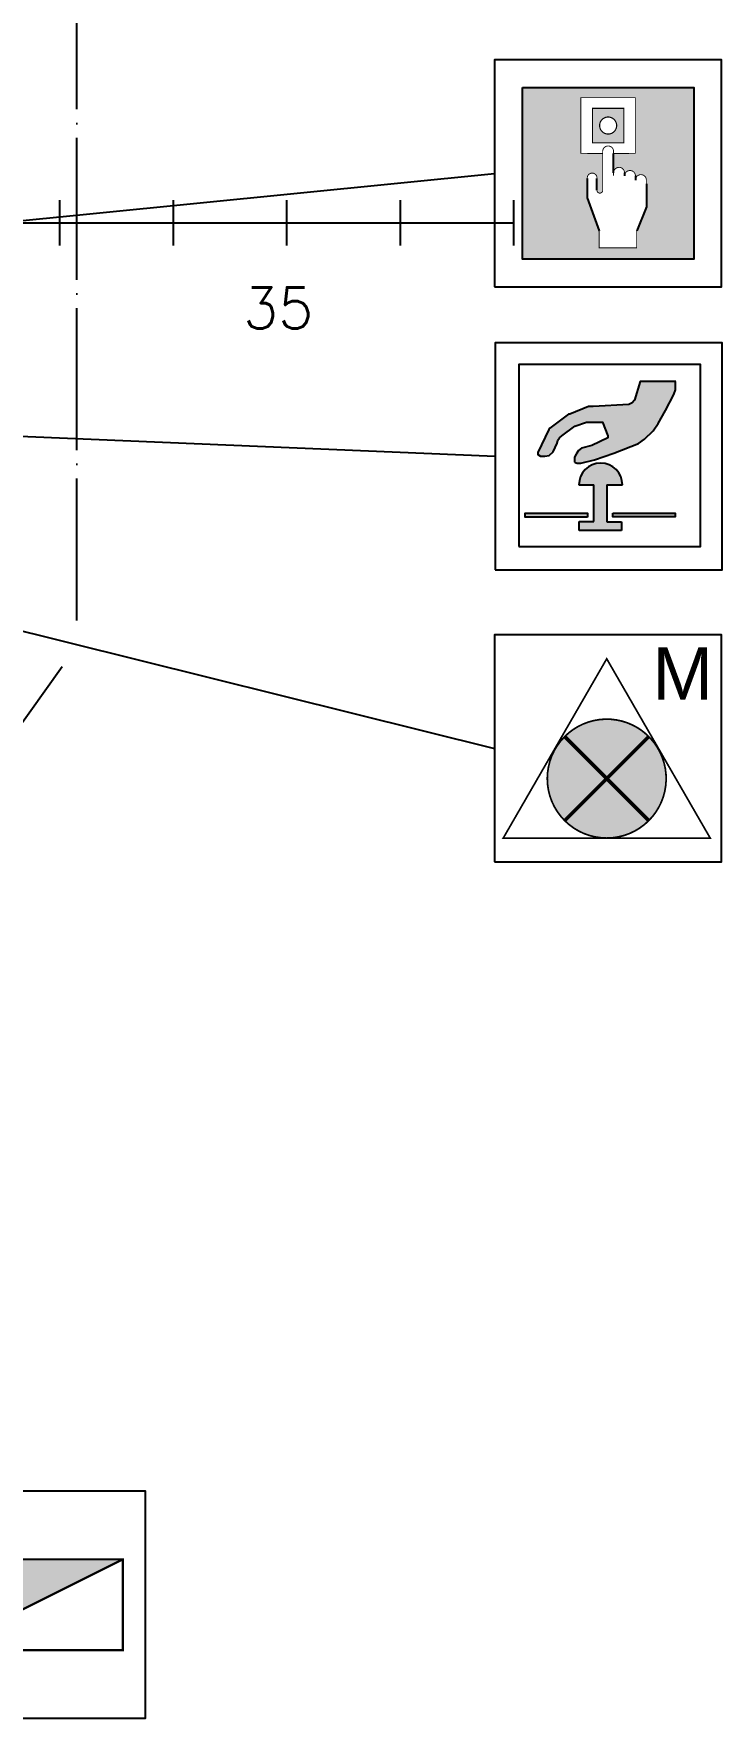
# Model space of a CAD drawing. Header units: millimetres. Extents: x 1084702 to 1166801, y 36632 to 124519.
# Drawn here: x 1113777 to 1116811, y 87658 to 95076 of the extents above; entities that cross this region are included whole.
import ezdxf

# ---------------------------------------------------------------- set-up
doc = ezdxf.new("R2010")
doc.units = ezdxf.units.MM
doc.header["$LTSCALE"] = 250
doc.linetypes.add('CENTER', pattern=[3, 2.5, -0.25, 0, -0.25])
doc.layers.get('0').update_dxf_attribs({"color": 255})
for name, color, linetype in [('%posline', 240, 'Continuous'), ('%symbol', 1, 'Continuous'), ('SAFECO1', 10, 'Continuous'), ('SAFECO3', 80, 'Continuous'), ('SAFECO7', 255, 'Continuous')]:
    doc.layers.add(name, color=color, linetype=linetype)
doc.styles.add('18', font='romans', dxfattribs={"height": 180})
doc.styles.add('ROMANS', font='ROMANS.shx', dxfattribs={"height": 100})
doc.styles.add('SYMBOL TXT', font='arial.ttf')
doc.dimstyles.new('dott', dxfattribs={"dimscale": 100, "dimtxt": 150, "dimasz": 0.01, "dimexe": 0.5, "dimexo": 1, "dimgap": 1, "dimtad": 1, "dimdsep": 46, "dimtxsty": 'ROMANS', "dimcen": 1.5, "dimclrd": 1, "dimclre": 1, "dimclrt": 2, "dimazin": 2, "dimtfac": 1, "dimtmove": 2, "dimatfit": 3, "dimldrblk": 'DOT', "dimfxl": 1, "dimtvp": 100, "dimtolj": 1, "dimarcsym": 0})

# ---------------------------------------------------------------- blocks, each defined once
blk = doc.blocks.new('cl2')
for p, q in [((25281, 156519.7), (25281, 156719.7)), ((25781, 156519.7), (25781, 156719.7)), ((26281, 156519.7), (26281, 156719.7)), ((26781, 156519.7), (26781, 156719.7)), ((27281, 156519.7), (27281, 156719.7)), ((15281, 156619.7), (27281, 156619.7))]:
    blk.add_line(p, q)
at = {"style": '18'}
blk.add_text('35', height=180, dxfattribs=at).set_placement((26088.8, 156155.5))
blk = doc.blocks.new('A.2.38_SYMB')
at = {"layer": 'SAFECO1'}
h = blk.add_hatch(color=256, dxfattribs=at)
h.dxf.hatch_style = 1
h.paths.add_polyline_path([(480, 840), (-480, 840), (-480, 360)])
at = {"layer": 'SAFECO7', "lineweight": -3}
blk.add_lwpolyline([(-600, 0), (600, 0), (600, 1200), (-600, 1200)], close=True, dxfattribs=at)
at = {"layer": 'SAFECO7', "const_width": 12}
blk.add_lwpolyline([(-480, 360), (-480, 840), (480, 840), (480, 360)], close=True, dxfattribs=at)
blk.add_lwpolyline([(-480, 360), (480, 840)], dxfattribs=at)
blk = doc.blocks.new('A.1.12M_SYMB')
at = {"layer": 'SAFECO3'}
h = blk.add_hatch(color=256, dxfattribs=at)
h.dxf.hatch_style = 1
h.paths.add_polyline_path([(214.7, 662.7, 0.414214), (-229.6, 662.7), (-7.5, 440.6)])
h.paths.add_polyline_path([(-229.6, 662.7, 0.414214), (-229.6, 218.5), (-7.5, 440.6)])
h.paths.add_polyline_path([(-7.5, 440.6), (-229.6, 218.5, 0.414214), (214.7, 218.5)])
h.paths.add_polyline_path([(214.7, 662.7), (-7.5, 440.6), (214.7, 218.5, 0.414214)])
at = {"layer": 'SAFECO7', "lineweight": -3}
blk.add_lwpolyline([(-600, 0), (600, 0), (600, 1200), (-600, 1200)], close=True, dxfattribs=at)
at = {"layer": 'SAFECO7', "const_width": 9.14}
blk.add_lwpolyline([(-7.5, 1073.6), (-554.3, 126.4), (539.4, 126.4)], close=True, dxfattribs=at)
blk.add_lwpolyline([(214.7, 218.5, -1), (-229.6, 662.7, -1), (214.7, 218.5, 1)], format="xyb", dxfattribs=at)
at = {"layer": 'SAFECO7', "const_width": 19.2}
for points in [[(-229.6, 662.7), (214.7, 218.5)], [(-229.6, 218.5), (214.7, 662.7)]]:
    blk.add_lwpolyline(points, dxfattribs=at)
at = {"layer": 'SAFECO7', "style": 'SYMBOL TXT'}
blk.add_text('M', height=276, dxfattribs=at).set_placement((233.7, 857.4))
blk = doc.blocks.new('A.2.40_SYMB')
at = {"layer": 'SAFECO1'}
h = blk.add_hatch(color=256, dxfattribs=at)
h.paths.add_polyline_path([(453, 1053), (-453, 1053), (-453, 147), (453, 147)])
h.paths.add_polyline_path([(-143.7, 999.8), (143.7, 999.8), (143.7, 705.7), (28.9, 705.6), (28.9, 603, -1), (86.6, 603), (86.6, 586.2, -1), (144.4, 586.2), (144.4, 564.5, -1), (202.1, 564.5), (202.1, 423.7), (150.9, 296.2), (150.9, 207.2), (-46.9, 207.2), (-46.9, 296.2), (-110.1, 471.6), (-110.1, 572.7, -1.129147), (-59, 572.7), (-58.8, 508.1, 0.839168), (-28.9, 508.1), (-28.9, 705.6), (-143.7, 705.7)], flags=16)
h.paths.add_polyline_path([(-82.8, 944.1), (82.8, 944.1), (82.8, 761.5), (-82.8, 761.5)], flags=0)
h.paths.add_polyline_path([(0, 897.8, -1), (0, 807.8, -1)], flags=0)
at = {"layer": 'SAFECO7'}
for p, q in [((28.9, 603), (28.9, 705.6)), ((-110.1, 572.7), (-110.1, 471.6)), ((-59, 510.6), (-59, 572.7)), ((86.6, 603), (86.6, 586.2)), ((144.4, 586.2), (144.4, 564.5)), ((202.1, 544.1), (202.1, 423.7)), ((-110.1, 471.6), (-46.9, 296.2)), ((202.1, 423.7), (150.9, 296.2))]:
    blk.add_line(p, q, dxfattribs=at)
at = {"layer": 'SAFECO7', "lineweight": -3}
blk.add_lwpolyline([(-600, 0), (600, 0), (600, 1200), (-600, 1200)], close=True, dxfattribs=at)
at = {"layer": 'SAFECO7'}
blk.add_lwpolyline([(-453.4, 1053.2), (453, 1053.2), (453, 147), (-453.4, 147)], close=True, dxfattribs=at)
for points, const_width in [([(28.9, 588.6), (28.9, 705.6), (143.7, 705.7), (143.7, 999.8), (-143.7, 999.8), (-143.7, 705.7), (-28.9, 705.6), (-28.9, 508.1, -0.839168), (-58.8, 508.1), (-59, 572.7, 1.129147), (-110.1, 572.7), (-110.1, 471.6), (-46.9, 296.2), (-46.9, 207.2), (150.9, 207.2), (150.9, 296.2), (202.1, 423.7), (202.1, 564.5, 1), (144.4, 564.5), (144.4, 586.2, 1), (86.6, 586.2), (86.6, 603, 1), (28.9, 603)], 4.76), ([(-28.9, 705.6), (-28.9, 715.2, -1.026159), (28.9, 715.2), (28.9, 705.6), (143.7, 705.7), (143.7, 999.8), (-143.7, 999.8), (-143.7, 705.7)], 4.76), ([(0, 897.8, 1), (0, 807.8, 1), (0, 897.8, 1)], 6.26)]:
    blk.add_lwpolyline(points, format="xyb", dxfattribs=dict(at, const_width=const_width))
at = {"layer": 'SAFECO7', "const_width": 6.26}
blk.add_lwpolyline([(-82.8, 761.5), (82.8, 761.5), (82.8, 944.1), (-82.8, 944.1)], close=True, dxfattribs=at)
blk = doc.blocks.new('_Dot')
at = {"color": 0, "linetype": 'ByBlock', "lineweight": -2}
blk.add_line((-0.5, 0), (-1, 0), dxfattribs=at)
at = {"color": 0, "linetype": 'ByBlock', "const_width": 0.5}
blk.add_lwpolyline([(-0.25, 0, 1), (0.25, 0, 1)], format="xyb", close=True, dxfattribs=at)
blk = doc.blocks.new('Wheelhouse_B4_1')
at = {"linetype": 'CENTER'}
for p, q in [((124380.1, 37893.3), (124380.1, 41393.3)), ((123103.1, 35993.4), (124314.9, 37689.9))]:
    blk.add_line(p, q, dxfattribs=at)
blk = doc.blocks.new('A$C73CE03EE')
at = {"layer": 'SAFECO1'}
h = blk.add_hatch(color=256, dxfattribs=at)
h.dxf.hatch_style = 1
h.paths.add_polyline_path([(792.3, 232.6), (792.3, 248.9), (518.4, 248.9), (518.4, 232.6)])
h.paths.add_polyline_path([(434.2, 212.6), (369.1, 212.6), (369.1, 172.9), (555.6, 172.9), (555.6, 210.8), (491.7, 210.8), (491.7, 373.7), (559.9, 373.7, 1), (368.3, 373.7), (434.2, 373.7)])
h.paths.add_polyline_path([(405.5, 232.1), (405.5, 249.4), (132.1, 249.4), (132.1, 232.1)])
h.paths.add_polyline_path([(495.7, 589.5), (495.7, 581.3), (425, 547.3), (379.8, 535.7), (366.3, 524.7), (356, 509.8), (349.4, 495.5), (349.4, 486.3), (349.4, 475.8), (352.2, 471.8), (361, 469.2), (376.4, 469.2), (437.1, 483.5), (522, 513.9), (631.4, 556.3), (657.4, 574.7), (695.6, 611.9), (717.3, 644), (749.8, 701.5), (786.6, 771.7), (793.7, 792), (793.7, 829.3), (638.1, 829.3), (612.9, 746.3), (603.6, 734.6), (588.2, 728.1), (431.9, 719.7), (426.6, 718.8), (410.3, 718.8), (329, 684.9), (322.5, 684.9), (240.3, 623.8), (236.5, 618), (187.7, 517.1), (187.8, 507.8), (199.9, 500.8), (218.9, 500.8), (237.5, 503.6), (255.7, 519.2), (272, 557.7), (276.1, 571.2), (282.7, 580.5), (292.6, 590.4), (350.2, 632.3), (402.2, 649.4), (471.7, 649.4)])
blk.add_lwpolyline([(0, 0), (1000, 0), (1000, 1000), (0, 1000)], close=True)
at = {"layer": 'SAFECO7', "lineweight": -3}
for p, q in [((368.3, 373.7), (434.2, 373.7)), ((434.2, 212.6), (434.2, 373.7)), ((491.7, 373.7), (559.9, 373.7)), ((491.7, 373.7), (491.7, 210.8)), ((369.1, 172.9), (369.1, 212.6)), ((369.1, 212.6), (434.2, 212.6)), ((555.6, 172.9), (369.1, 172.9)), ((491.7, 210.8), (555.6, 210.8)), ((555.6, 210.8), (555.6, 172.9))]:
    blk.add_line(p, q, dxfattribs=at)
for points in [[(103.6, 103.3), (903.6, 103.3), (903.6, 903.3), (103.6, 903.3)], [(405.5, 232.1), (132.1, 232.1), (132.1, 249.4), (405.5, 249.4)], [(518.4, 248.9), (792.3, 248.9), (792.3, 232.6), (518.4, 232.6)]]:
    blk.add_lwpolyline(points, close=True, dxfattribs=at)
blk.add_lwpolyline([(794.9, 829.3), (638.1, 829.3), (612.9, 746.3), (603.6, 734.6), (588.2, 728.1), (431.9, 719.7), (426.6, 718.8), (410.3, 718.8), (329, 684.9), (322.5, 684.9), (240.3, 623.8), (236.5, 618), (187.7, 517.1), (187.8, 507.8), (199.9, 500.8), (218.9, 500.8), (237.5, 503.6), (255.7, 519.2), (272, 557.7), (276.1, 571.2), (282.7, 580.5), (292.6, 590.4), (350.2, 632.3), (402.2, 649.4), (471.7, 649.4), (495.7, 589.5), (495.7, 581.3), (425, 547.3), (379.8, 535.7), (366.3, 524.7), (356, 509.8), (349.4, 495.5), (349.4, 486.3), (349.4, 475.8), (352.2, 471.8), (361, 469.2), (376.4, 469.2), (437.1, 483.5), (522, 513.9), (631.4, 556.3), (657.4, 574.7), (695.6, 611.9), (717.3, 644), (749.8, 701.5), (786.6, 771.7), (793.7, 792), (793.7, 829.3)], dxfattribs=at)
blk.add_arc((464.1, 373.7), 95.8, 0, 180, dxfattribs=at)

msp = doc.modelspace()

# ---------------------------------------------------------------- block references
at = {"layer": '%symbol', "xscale": 0.8333333333329453, "yscale": 0.8333333333329453, "zscale": 0.8333333333329453}
for name, p in [('A.2.40_SYMB', (1116307.7, 93960.7)), ('A.1.12M_SYMB', (1116307.7, 91428.7)), ('A.2.38_SYMB', (1113769.8, 87658.2))]:
    msp.add_blockref(name, p, dxfattribs=at)
at = {"layer": '%symbol'}
msp.add_blockref('A$C73CE03EE', (1115810.6, 92715.2), dxfattribs=at)
for name, p in [('Wheelhouse_B4_1', (989587.7, 54599.2)), ('cl2', (1088611.6, -62377.1))]:
    msp.add_blockref(name, p)

# ---------------------------------------------------------------- leaders
at = {"layer": '%posline', "linetype": 'ByBlock'}
for points in [[(1112638.6, 94144.4), (1115807.7, 94460.7)], [(1111738.1, 93387.8), (1115810.6, 93215.2)], [(1112279.9, 92806.2), (1115807.7, 91928.7)]]:
    msp.add_leader(points, dimstyle='dott', override={"dimasz": 2, "dimgap": 1, "dimtad": 0, "dimclrd": 256}, dxfattribs=at)

doc.saveas('drawing.dxf')
